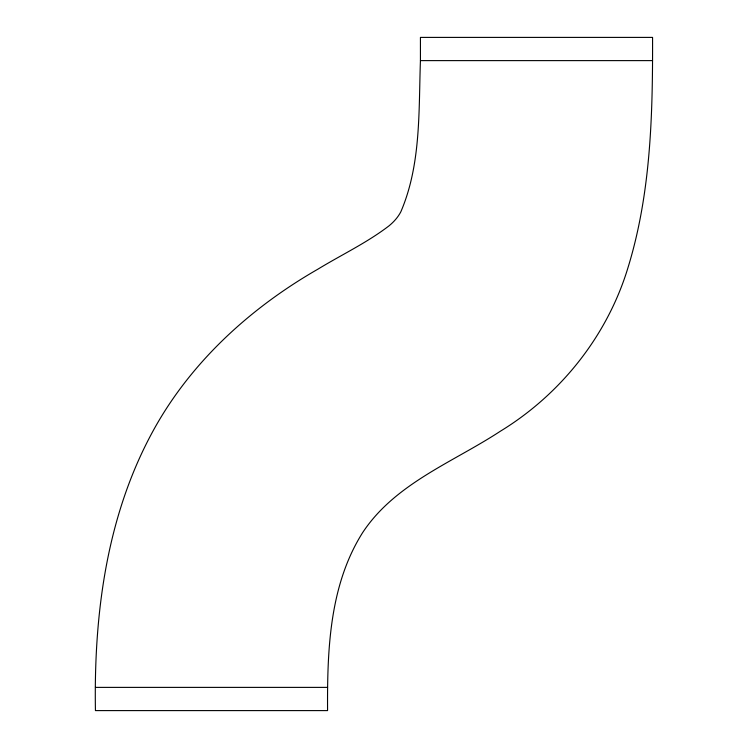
<?xml version="1.0" encoding="UTF-8"?>
<svg xmlns="http://www.w3.org/2000/svg" width="748" height="748" viewBox="0 0 748 748"><rect width="100%" height="100%" fill="white"/><g stroke="black" fill="none" stroke-linecap="round" stroke-linejoin="round"><path stroke-width="1.12" d="M420.432 60.616C418.628 111.078 421.18 164.504 400.816 211.843C397.955 217.294 393.794 221.922 389.054 225.821C366.959 242.754 341.574 254.75 317.872 269.186C248.429 309.008 187.281 365.323 149.918 436.823C105.814 520.683 93.818 616.997 95.435 710.6L327.568 710.6C327.222 650.208 329.382 585.347 362.593 532.688C394.963 483.517 452.97 462.311 500.319 431.25C561 394.187 607.61 335.375 628.142 267.13C650.947 192.891 652.761 114.444 652.565 37.4L420.432 37.4L420.432 60.616L652.565 60.616M95.435 687.384L327.568 687.384"/></g></svg>
